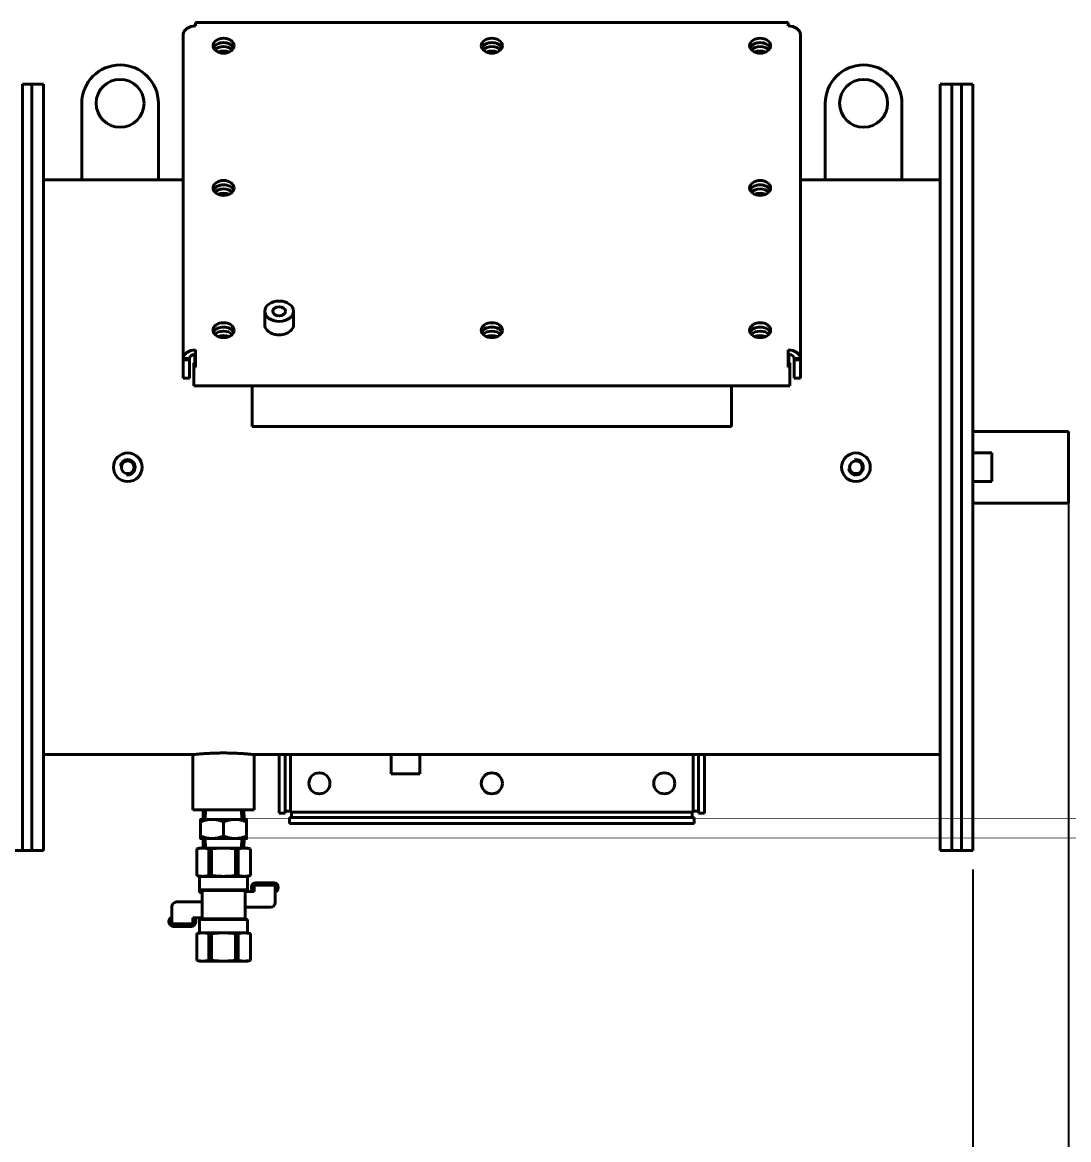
# Model space of a CAD drawing. Header units: millimetres. Extents: x 0 to 4756, y 0 to 3364.
# Drawn here: x 1599 to 2145, y 618 to 1201 of the extents above; entities that cross this region are included whole.
import ezdxf

# ---------------------------------------------------------------- set-up
doc = ezdxf.new("R2010")
doc.units = ezdxf.units.MM
doc.header["$LTSCALE"] = 4
for name, color, linetype, lineweight in [('가시적인 것(ISO)', 3, 'Continuous', 40), ('가시적인 좁은 것(ISO)', 3, 'Continuous', 35), ('치수(ISO)', 2, 'Continuous', 25)]:
    doc.layers.add(name, color=color, linetype=linetype, lineweight=lineweight)
doc.styles.add('치수 텍스트_PSTEK_POSCO', font='isocp.shx')
doc.dimstyles.new('치수_PSTEK_POSCO', dxfattribs={"dimscale": 4, "dimtxt": 5, "dimasz": 2.5, "dimexe": 2, "dimexo": 2.5, "dimgap": 1, "dimtad": 1, "dimrnd": 1e-08, "dimdsep": 46, "dimtxsty": '치수 텍스트_PSTEK_POSCO', "dimcen": 0.09, "dimdle": 10, "dimclrd": 7, "dimclre": 7, "dimclrt": 2, "dimadec": 1, "dimazin": 2, "dimtfac": 1, "dimtmove": 0, "dimatfit": 3, "dimfxl": 0, "dimtolj": 1, "dimlwd": -1, "dimlwe": -1, "dimarcsym": 0})

# ---------------------------------------------------------------- blocks, each defined once
blk = doc.blocks.new('*D24')
at = {"layer": 'Defpoints', "color": 0}
for p in [(2145.27, 987.57), (768.27, 528.82), (2145.27, 290.29)]:
    blk.add_point(p, dxfattribs=at)
at = {"layer": '치수(ISO)', "color": 7}
for p, q in [((2145.27, 977.57), (2145.27, 282.29)), ((768.27, 518.82), (768.27, 282.29)), ((778.27, 290.29), (2135.27, 290.29))]:
    blk.add_line(p, q, dxfattribs=at)
for points in [[(778.27, 291.95), (778.27, 288.62), (768.27, 290.29)], [(2135.27, 291.95), (2135.27, 288.62), (2145.27, 290.29)]]:
    blk.add_solid(points, dxfattribs=at)
at = {"layer": '치수(ISO)', "color": 2, "insert": (1433.77, 304.29), "char_height": 20, "attachment_point": 4, "style": '치수 텍스트_PSTEK_POSCO'}
blk.add_mtext('\\A1;1377', dxfattribs=at)
blk = doc.blocks.new('*D25')
at = {"layer": 'Defpoints', "color": 0}
for p in [(2095.27, 768.82), (768.27, 528.82), (2095.27, 353.02)]:
    blk.add_point(p, dxfattribs=at)
at = {"layer": '치수(ISO)', "color": 7}
for p, q in [((2095.27, 758.82), (2095.27, 345.02)), ((768.27, 518.82), (768.27, 345.02)), ((778.27, 353.02), (2085.27, 353.02))]:
    blk.add_line(p, q, dxfattribs=at)
for points in [[(778.27, 354.69), (778.27, 351.36), (768.27, 353.02)], [(2085.27, 354.69), (2085.27, 351.36), (2095.27, 353.02)]]:
    blk.add_solid(points, dxfattribs=at)
at = {"layer": '치수(ISO)', "color": 2, "insert": (1408.77, 367.03), "char_height": 20, "attachment_point": 4, "style": '치수 텍스트_PSTEK_POSCO'}
blk.add_mtext('\\A1;1327', dxfattribs=at)

msp = doc.modelspace()

# ---------------------------------------------------------------- linework, layer by layer
at = {"layer": '가시적인 것(ISO)'}
for p, q in [((1689.6692, 1199.1962), (1688.7319, 1199.1962)), ((1688.7319, 1199.1474), (1688.7319, 1199.1962)), ((1998.8692, 1201.0707), (1689.6692, 1201.0707)), ((1689.6692, 1201.0707), (1689.6692, 1199.1962)), ((1998.8692, 1199.1962), (1998.8692, 1201.0707)), ((1999.8065, 1199.1962), (1998.8692, 1199.1962)), ((1999.8065, 1199.1474), (1999.8065, 1199.1962)), ((1683.3382, 1195.3335), (1683.2692, 1195.3335)), ((1683.2692, 1195.3335), (1683.2692, 1194.6707)), ((1683.2692, 1025.5308), (1683.2692, 1194.6707)), ((2005.2002, 1195.3335), (2005.2692, 1195.3335)), ((2005.2692, 1194.6707), (2005.2692, 1195.3335)), ((2005.2692, 1194.6707), (2005.2692, 1025.5308)), ((1599.2692, 768.8208), (1599.2692, 1168.8208)), ((1599.2692, 1168.8208), (1599.2692, 768.8208)), ((1604.2692, 1168.8208), (1599.2692, 1168.8208)), ((1604.2692, 768.8208), (1604.2692, 1168.8208)), ((1604.2692, 1168.8208), (1610.2692, 1168.8208)), ((1604.2692, 768.8208), (1604.2692, 1168.8208)), ((1610.2692, 768.8208), (1610.2692, 1168.8208)), ((2078.2692, 1168.8208), (2078.2692, 768.8208)), ((2084.2692, 1168.8208), (2078.2692, 1168.8208)), ((2084.2692, 1168.8208), (2084.2692, 768.8208)), ((2084.2692, 1168.8208), (2084.2692, 768.8208)), ((2089.2692, 1168.8208), (2084.2692, 1168.8208)), ((2089.2692, 768.8208), (2089.2692, 1168.8208)), ((2089.2692, 1168.8208), (2089.2692, 768.8208)), ((2095.2692, 1168.8208), (2089.2692, 1168.8208)), ((2095.2692, 1168.8208), (2095.2692, 768.8208)), ((1630.2692, 1118.8208), (1630.2692, 1158.8208)), ((1670.2692, 1158.8208), (1670.2692, 1118.8208)), ((2018.2692, 1158.8208), (2018.2692, 1118.8208)), ((2058.2692, 1118.8208), (2058.2692, 1158.8208)), ((1610.2692, 1118.8208), (1630.2692, 1118.8208)), ((1670.2692, 1118.8208), (1630.2692, 1118.8208)), ((1670.2692, 1118.8208), (1683.2692, 1118.8208)), ((2005.2692, 1118.8208), (2018.2692, 1118.8208)), ((2018.2692, 1118.8208), (2058.2692, 1118.8208)), ((2058.2692, 1118.8208), (2078.2692, 1118.8208)), ((1725.7692, 1043.2085), (1725.7692, 1050.2795)), ((1740.7692, 1043.2085), (1740.7692, 1050.2795)), ((1689.2692, 1027.7935), (1689.2692, 1027.5107)), ((1689.2692, 1027.5107), (1689.6692, 1027.5107)), ((1689.2692, 1025.3894), (1689.2692, 1027.5107)), ((1689.6692, 1030.0563), (1689.6692, 1021.0053)), ((1998.8692, 1021.0053), (1998.8692, 1030.0563)), ((1998.8692, 1027.5107), (1999.2692, 1027.5107)), ((1999.2692, 1027.5107), (1999.2692, 1027.7935)), ((1999.2692, 1025.3894), (1999.2692, 1027.5107)), ((1686.4692, 1025.5308), (1683.2692, 1025.5308)), ((1683.2692, 1025.5308), (1683.2692, 1024.868)), ((1686.4692, 1024.868), (1683.2692, 1024.868)), ((1683.2692, 1024.868), (1683.2692, 1015.2514)), ((1686.4692, 1025.5308), (1686.4692, 1024.868)), ((1686.4692, 1024.868), (1686.4692, 1015.2514)), ((1689.6692, 1023.268), (1688.7319, 1023.268)), ((1688.7319, 1023.268), (1688.7319, 1021.0053)), ((1688.7319, 1011.3886), (1688.7319, 1021.0053)), ((1688.7319, 1021.0053), (1689.6692, 1021.0053)), ((1689.2692, 1025.3894), (1689.2692, 1023.268)), ((1689.2692, 1025.3894), (1689.6692, 1025.3894)), ((1689.2692, 1025.3894), (1689.6692, 1025.3894)), ((1998.8692, 1025.3894), (1999.2692, 1025.3894)), ((1998.8692, 1025.3894), (1999.2692, 1025.3894)), ((1998.8692, 1023.268), (1999.8065, 1023.268)), ((1998.8692, 1021.0053), (1999.8065, 1021.0053)), ((1999.2692, 1025.3894), (1999.2692, 1023.268)), ((1999.8065, 1023.268), (1999.8065, 1021.0053)), ((1999.8065, 1021.0053), (1999.8065, 1011.3886)), ((2002.0692, 1025.5308), (2002.0692, 1024.868)), ((2002.0692, 1025.5308), (2005.2692, 1025.5308)), ((2002.0692, 1024.868), (2002.0692, 1015.2514)), ((2002.0692, 1024.868), (2005.2692, 1024.868)), ((2005.2692, 1024.868), (2005.2692, 1025.5308)), ((2005.2692, 1015.2514), (2005.2692, 1024.868)), ((1686.4692, 1015.2514), (1683.2692, 1015.2514)), ((2002.0692, 1015.2514), (2005.2692, 1015.2514)), ((1999.8065, 1011.3886), (1688.7319, 1011.3886)), ((1719.2692, 1011.3886), (1719.2692, 990.034)), ((1969.2692, 1011.3886), (1969.2692, 990.034)), ((1969.2692, 990.034), (1719.2692, 990.034)), ((2095.2692, 987.5708), (2145.2692, 987.5708)), ((2145.2692, 950.0708), (2145.2692, 987.5708)), ((2095.2692, 976.3208), (2105.2692, 976.3208)), ((2105.2692, 961.3208), (2105.2692, 976.3208)), ((2095.2692, 961.3208), (2105.2692, 961.3208)), ((2095.2692, 950.0708), (2145.2692, 950.0708)), ((1610.2692, 818.8208), (1688.2692, 818.8208)), ((1688.2692, 818.8208), (1688.2692, 790.0208)), ((1720.2692, 818.8208), (1720.2692, 790.0208)), ((1720.2692, 818.8208), (1769.2692, 818.8208)), ((1733.2692, 818.8208), (1733.2692, 788.2836)), ((1736.4692, 818.8208), (1736.4692, 788.2836)), ((1739.2692, 818.8208), (1739.2692, 788.8208)), ((1769.2692, 818.8208), (1919.2692, 818.8208)), ((1791.7692, 818.8208), (1791.7692, 808.8208)), ((1806.7692, 818.8208), (1806.7692, 808.8208)), ((1919.2692, 818.8208), (2078.2692, 818.8208)), ((1949.2692, 788.8208), (1949.2692, 818.8208)), ((1952.0692, 788.2836), (1952.0692, 818.8208)), ((1955.2692, 788.2836), (1955.2692, 818.8208)), ((1791.7692, 808.8208), (1806.7692, 808.8208)), ((1688.2692, 790.0208), (1720.2692, 790.0208)), ((1693.7043, 790.0208), (1693.5482, 785.0208)), ((1714.8341, 790.0208), (1714.9902, 785.0208)), ((1736.4692, 788.2836), (1733.2692, 788.2836)), ((1739.2692, 789.2208), (1736.4692, 789.2208)), ((1739.2692, 788.8208), (1949.2692, 788.8208)), ((1739.6692, 788.8208), (1739.6692, 786.0208)), ((1948.8692, 788.8208), (1948.8692, 786.0208)), ((1949.2692, 789.2208), (1952.0692, 789.2208)), ((1952.0692, 788.2836), (1955.2692, 788.2836)), ((1698.2692, 785.0208), (1692.2692, 785.0208)), ((1692.2692, 776.3207), (1692.2692, 783.7209)), ((1710.2692, 785.0208), (1698.2692, 785.0208)), ((1704.2692, 776.3207), (1704.2692, 783.7209)), ((1716.2692, 785.0208), (1710.2692, 785.0208)), ((1716.2692, 776.3207), (1716.2692, 783.7209)), ((1738.7319, 786.0208), (1949.8065, 786.0208)), ((1738.7319, 786.0208), (1738.7319, 782.8208)), ((1738.7319, 782.8208), (1949.8065, 782.8208)), ((1949.8065, 786.0208), (1949.8065, 782.8208)), ((1691.7692, 770.0208), (1690.2692, 769.6189)), ((1693.4439, 770.0208), (1691.7692, 770.0208)), ((1698.2692, 775.0208), (1692.2692, 775.0208)), ((1704.2692, 770.0208), (1693.4439, 770.0208)), ((1693.7043, 770.0208), (1693.5482, 775.0208)), ((1710.2692, 775.0208), (1698.2692, 775.0208)), ((1715.0945, 770.0208), (1704.2692, 770.0208)), ((1716.2692, 775.0208), (1710.2692, 775.0208)), ((1714.8341, 770.0208), (1714.9902, 775.0208)), ((1716.7692, 770.0208), (1715.0945, 770.0208)), ((1716.7692, 770.0208), (1718.2692, 769.6189)), ((1593.2692, 768.8208), (1599.2692, 768.8208)), ((1604.2692, 768.8208), (1599.2692, 768.8208)), ((1604.2692, 768.8208), (1610.2692, 768.8208)), ((1690.2915, 769.6189), (1690.2692, 769.6189)), ((1690.2692, 769.6189), (1690.2692, 755.6727)), ((1690.2915, 769.6189), (1690.2915, 755.6727)), ((1696.5963, 755.6727), (1696.5963, 769.6189)), ((1697.9644, 769.6189), (1696.5963, 769.6189)), ((1697.9644, 769.6189), (1697.9644, 755.6727)), ((1710.574, 755.6727), (1710.574, 769.6189)), ((1711.9421, 769.6189), (1710.574, 769.6189)), ((1711.9421, 769.6189), (1711.9421, 755.6727)), ((1718.2469, 755.6727), (1718.2469, 769.6189)), ((1718.2692, 769.6189), (1718.2469, 769.6189)), ((1718.2692, 769.6189), (1718.2692, 755.6727)), ((2084.2692, 768.8208), (2078.2692, 768.8208)), ((2089.2692, 768.8208), (2084.2692, 768.8208)), ((2095.2692, 768.8208), (2089.2692, 768.8208)), ((1690.2915, 755.6727), (1690.2692, 755.6727)), ((1691.7692, 755.2708), (1690.2692, 755.6727)), ((1693.4439, 755.2708), (1691.7692, 755.2708)), ((1691.7692, 755.2708), (1691.7692, 753.2708)), ((1691.7692, 748.2308), (1691.7692, 753.2708)), ((1704.2692, 755.2708), (1693.4439, 755.2708)), ((1697.9644, 755.6727), (1696.5963, 755.6727)), ((1715.0945, 755.2708), (1704.2692, 755.2708)), ((1711.9421, 755.6727), (1710.574, 755.6727)), ((1716.7692, 755.2708), (1715.0945, 755.2708)), ((1716.7692, 755.2708), (1718.2692, 755.6727)), ((1716.7692, 755.2708), (1716.7692, 748.2308)), ((1718.2692, 755.6727), (1718.2469, 755.6727)), ((1693.0192, 747.8958), (1691.7692, 748.2308)), ((1716.7692, 748.2308), (1691.7692, 748.2308)), ((1691.7692, 746.8958), (1691.7692, 748.2308)), ((1693.0192, 746.8958), (1691.7692, 746.8958)), ((1715.5192, 747.8958), (1693.0192, 747.8958)), ((1693.0192, 746.8958), (1693.0192, 747.8958)), ((1693.0192, 746.8958), (1693.0192, 733.1458)), ((1715.5192, 747.8958), (1716.7692, 748.2308)), ((1715.5192, 747.8958), (1715.5192, 733.1458)), ((1720.2692, 747.3958), (1715.5192, 747.3958)), ((1720.0192, 750.6458), (1719.5014, 751.1636)), ((1719.5014, 747.6281), (1720.0192, 748.1458)), ((1720.2692, 750.6458), (1720.2692, 747.3958)), ((1720.2692, 750.6458), (1731.2692, 750.6458)), ((1721.2692, 751.8958), (1730.2692, 751.8958)), ((1731.2692, 750.6458), (1731.2692, 747.3958)), ((1731.2692, 741.6458), (1731.2692, 747.3958)), ((1731.5192, 750.6458), (1732.037, 751.1636)), ((1732.037, 747.6281), (1731.5192, 748.1458)), ((1679.7692, 741.8958), (1693.0192, 741.8958)), ((1677.2692, 733.6458), (1677.2692, 739.3958)), ((1728.7692, 739.1458), (1715.5192, 739.1458)), ((1677.0192, 732.8958), (1676.5014, 733.4136)), ((1676.5014, 729.8781), (1677.0192, 730.3958)), ((1677.2692, 733.6458), (1677.2692, 730.3958)), ((1688.2692, 730.3958), (1677.2692, 730.3958)), ((1678.2692, 729.1458), (1687.2692, 729.1458)), ((1688.2692, 733.6458), (1688.2692, 730.3958)), ((1693.0192, 733.6458), (1688.2692, 733.6458)), ((1688.5192, 732.8958), (1689.037, 733.4136)), ((1689.037, 729.8781), (1688.5192, 730.3958)), ((1693.0192, 733.1458), (1691.7692, 732.8109)), ((1716.7692, 732.8109), (1691.7692, 732.8109)), ((1691.7692, 732.8109), (1691.7692, 725.7708)), ((1715.5192, 733.1458), (1693.0192, 733.1458)), ((1715.5192, 733.1458), (1716.7692, 732.8109)), ((1716.7692, 732.8109), (1716.7692, 725.7708)), ((1691.7692, 725.7708), (1690.2692, 725.3689)), ((1690.2915, 725.3689), (1690.2692, 725.3689)), ((1690.2692, 725.3689), (1690.2692, 711.4227)), ((1690.2915, 711.4227), (1690.2915, 725.3689)), ((1693.4439, 725.7708), (1691.7692, 725.7708)), ((1704.2692, 725.7708), (1693.4439, 725.7708)), ((1697.9644, 725.3689), (1696.5963, 725.3689)), ((1696.5963, 725.3689), (1696.5963, 711.4227)), ((1697.9644, 711.4227), (1697.9644, 725.3689)), ((1715.0945, 725.7708), (1704.2692, 725.7708)), ((1711.9421, 725.3689), (1710.574, 725.3689)), ((1710.574, 725.3689), (1710.574, 711.4227)), ((1711.9421, 711.4227), (1711.9421, 725.3689)), ((1716.7692, 725.7708), (1715.0945, 725.7708)), ((1716.7692, 725.7708), (1718.2692, 725.3689)), ((1718.2469, 725.3689), (1718.2469, 711.4227)), ((1718.2692, 725.3689), (1718.2469, 725.3689)), ((1718.2692, 725.3689), (1718.2692, 711.4227)), ((1690.2915, 711.4227), (1690.2692, 711.4227)), ((1691.7692, 711.0208), (1690.2692, 711.4227)), ((1693.4439, 711.0208), (1691.7692, 711.0208)), ((1704.2692, 711.0208), (1693.4439, 711.0208)), ((1697.9644, 711.4227), (1696.5963, 711.4227)), ((1715.0945, 711.0208), (1704.2692, 711.0208)), ((1711.9421, 711.4227), (1710.574, 711.4227)), ((1716.7692, 711.0208), (1715.0945, 711.0208)), ((1716.7692, 711.0208), (1718.2692, 711.4227)), ((1718.2692, 711.4227), (1718.2469, 711.4227))]:
    msp.add_line(p, q, dxfattribs=at)
for centre, radius in [((1650.2692, 1158.8208), 12.5), ((2038.2692, 1158.8208), 12.5), ((1654.2692, 968.8208), 7.5), ((2034.2692, 968.8208), 7.5), ((1654.2692, 968.8208), 3.3235), ((2034.2692, 968.8208), 3.3235), ((1754.2692, 803.8208), 5.5), ((1844.2692, 803.8208), 5.5), ((1934.2692, 803.8208), 5.5)]:
    msp.add_circle(centre, radius, dxfattribs=at)
for centre, radius, start, end in [((1650.2692, 1158.8208), 20, 0, 180), ((2038.2692, 1158.8208), 20, 0, 180), ((1679.7692, 739.3958), 2.5, 90, 180), ((1728.7692, 741.6458), 2.5, 270, 0)]:
    msp.add_arc(centre, radius, start, end, dxfattribs=at)
for centre, major_axis, start_param, end_param in [((1689.6692, 1194.6707), (-6.4, 0), 4.71238898, 6.28318531), ((1998.8692, 1194.6707), (6.4, 0), 0, 1.57079633), ((1704.2692, 1186.6097), (-5.5, 0), 3.43676954, 5.98800842), ((1704.2692, 1186.6097), (5.5, 0), 0.29517689, 2.84641577), ((1844.2692, 1186.6097), (-5.5, 0), 3.43676954, 5.98800842), ((1844.2692, 1186.6097), (5.5, 0), 0.29517689, 2.84641577), ((1984.2692, 1186.6097), (-5.5, 0), 3.43676954, 5.98800842), ((1984.2692, 1186.6097), (5.5, 0), 0.29517689, 2.84641577), ((1704.2692, 1184.4884), (5.5, 0), 0.59878148, 2.54281118), ((1704.2692, 1184.4884), (-5.5, 0), 3.74037413, 5.68440383), ((1704.2692, 1182.2256), (-5.5, 0), 4.16626769, 5.25851027), ((1844.2692, 1184.4884), (5.5, 0), 0.59878148, 2.54281118), ((1844.2692, 1184.4884), (-5.5, 0), 3.74037413, 5.68440383), ((1844.2692, 1182.2256), (-5.5, 0), 4.16626769, 5.25851027), ((1984.2692, 1184.4884), (5.5, 0), 0.59878148, 2.54281118), ((1984.2692, 1184.4884), (-5.5, 0), 3.74037413, 5.68440383), ((1984.2692, 1182.2256), (-5.5, 0), 4.16626769, 5.25851027), ((1704.2692, 1112.3635), (-5.5, 0), 3.43676954, 5.98800842), ((1704.2692, 1112.3635), (5.5, 0), 0.29517689, 2.84641577), ((1704.2692, 1110.2422), (5.5, 0), 0.59878148, 2.54281118), ((1704.2692, 1110.2422), (-5.5, 0), 3.74037413, 5.68440383), ((1984.2692, 1112.3635), (-5.5, 0), 3.43676954, 5.98800842), ((1984.2692, 1112.3635), (5.5, 0), 0.29517689, 2.84641577), ((1984.2692, 1110.2422), (5.5, 0), 0.59878148, 2.54281118), ((1984.2692, 1110.2422), (-5.5, 0), 3.74037413, 5.68440383), ((1704.2692, 1107.9794), (-5.5, 0), 4.16626769, 5.25851027), ((1984.2692, 1107.9794), (-5.5, 0), 4.16626769, 5.25851027), ((1704.2692, 1038.1173), (-5.5, 0), 3.43676954, 5.98800842), ((1704.2692, 1038.1173), (5.5, 0), 0.29517689, 2.84641577), ((1704.2692, 1035.996), (5.5, 0), 0.59878148, 2.54281118), ((1704.2692, 1035.996), (-5.5, 0), 3.74037413, 5.68440383), ((1733.2692, 1043.2085), (7.5, 0), 3.14159265, 6.28318531), ((1844.2692, 1038.1173), (-5.5, 0), 3.43676954, 5.98800842), ((1844.2692, 1038.1173), (5.5, 0), 0.29517689, 2.84641577), ((1844.2692, 1035.996), (5.5, 0), 0.59878148, 2.54281118), ((1844.2692, 1035.996), (-5.5, 0), 3.74037413, 5.68440383), ((1984.2692, 1038.1173), (-5.5, 0), 3.43676954, 5.98800842), ((1984.2692, 1038.1173), (5.5, 0), 0.29517689, 2.84641577), ((1984.2692, 1035.996), (5.5, 0), 0.59878148, 2.54281118), ((1984.2692, 1035.996), (-5.5, 0), 3.74037413, 5.68440383), ((1704.2692, 1033.7332), (-5.5, 0), 4.16626769, 5.25851027), ((1844.2692, 1033.7332), (-5.5, 0), 4.16626769, 5.25851027), ((1984.2692, 1033.7332), (-5.5, 0), 4.16626769, 5.25851027), ((1689.6692, 1025.5308), (-6.4, 0), 4.71238898, 6.28318531), ((1689.6692, 1025.5308), (-3.2, 0), 4.83771681, 6.28318531), ((1998.8692, 1025.5308), (6.4, 0), 0, 1.57079633), ((1998.8692, 1025.5308), (3.2, 0), 0, 1.4454685)]:
    msp.add_ellipse(centre, major_axis=major_axis, ratio=0.70710678, start_param=start_param, end_param=end_param, dxfattribs=at)
for centre, major_axis in [((1704.2692, 1188.8724), (5.5, 0)), ((1844.2692, 1188.8724), (5.5, 0)), ((1984.2692, 1188.8724), (5.5, 0)), ((1704.2692, 1114.6262), (5.5, 0)), ((1984.2692, 1114.6262), (5.5, 0)), ((1733.2692, 1050.2795), (7.5, 0)), ((1733.2692, 1050.2795), (3.3235, 0)), ((1704.2692, 1040.38), (5.5, 0)), ((1844.2692, 1040.38), (5.5, 0)), ((1984.2692, 1040.38), (5.5, 0))]:
    msp.add_ellipse(centre, major_axis=major_axis, ratio=0.70710678, dxfattribs=at)
for points, knots in [([(1688.2692, 818.8208), (1688.3077, 818.825), (1688.3655, 818.8312), (1688.7708, 818.8736), (1689.0797, 818.9057), (1689.8963, 818.9862), (1690.4047, 819.0347), (1691.5794, 819.1389), (1692.2456, 819.1944), (1693.6653, 819.3018), (1694.4674, 819.3574), (1696.2141, 819.4618), (1697.1587, 819.5104), (1699.1295, 819.5913), (1700.1573, 819.6235), (1702.2245, 819.6662), (1703.2639, 819.6766), (1705.2745, 819.6766), (1706.3139, 819.6662), (1708.3811, 819.6235), (1709.4089, 819.5913), (1711.3797, 819.5104), (1712.3243, 819.4618), (1714.071, 819.3574), (1714.873, 819.3018), (1716.2928, 819.1944), (1716.959, 819.1389), (1718.1337, 819.0347), (1718.6421, 818.9862), (1719.4587, 818.9057), (1719.7676, 818.8736), (1720.1729, 818.8312), (1720.2307, 818.825), (1720.2692, 818.8208)], [2.41276578, 2.41276578, 2.41276578, 2.41276578, 2.71436083, 2.71436083, 3.01595589, 3.01595589, 3.31755095, 3.31755095, 3.619146, 3.619146, 3.92074239, 3.92074239, 4.22233878, 4.22233878, 4.52393517, 4.52393517, 4.82553155, 4.82553155, 5.12712794, 5.12712794, 5.42872433, 5.42872433, 5.73032071, 5.73032071, 6.0319171, 6.0319171, 6.33351216, 6.33351216, 6.63510722, 6.63510722, 6.93670227, 6.93670227, 7.23829733, 7.23829733, 7.23829733, 7.23829733]), ([(1719.5014, 751.1636), (1719.3815, 751.0434), (1719.2777, 750.9144), (1719.0556, 750.5841), (1718.9447, 750.3495), (1718.8015, 749.8685), (1718.7692, 749.6222), (1718.7692, 749.3958)], [-0.216122662, -0.216122662, -0.216122662, -0.216122662, -0.166322037, -0.166322037, -0.083161019, -0.083161019, 0, 0, 0, 0]), ([(1719.5014, 747.6281), (1719.3815, 747.7483), (1719.2777, 747.8772), (1719.0556, 748.2075), (1718.9447, 748.4422), (1718.8015, 748.9231), (1718.7692, 749.1695), (1718.7692, 749.3958)], [0.731607864, 0.731607864, 0.731607864, 0.731607864, 0.781408488, 0.781408488, 0.864569507, 0.864569507, 0.947730525, 0.947730525, 0.947730525, 0.947730525]), ([(1719.5014, 751.1636), (1719.6216, 751.2835), (1719.7506, 751.3873), (1720.0809, 751.6094), (1720.3155, 751.7204), (1720.7965, 751.8635), (1721.0429, 751.8958), (1721.2692, 751.8958)], [0.731607864, 0.731607864, 0.731607864, 0.731607864, 0.781408488, 0.781408488, 0.864569507, 0.864569507, 0.947730525, 0.947730525, 0.947730525, 0.947730525]), ([(1732.037, 751.1636), (1731.9167, 751.2835), (1731.7878, 751.3873), (1731.4575, 751.6094), (1731.2228, 751.7204), (1730.7419, 751.8635), (1730.4955, 751.8958), (1730.2692, 751.8958)], [0.731607864, 0.731607864, 0.731607864, 0.731607864, 0.781408488, 0.781408488, 0.864569507, 0.864569507, 0.947730525, 0.947730525, 0.947730525, 0.947730525]), ([(1732.037, 747.6281), (1731.9167, 747.5081), (1731.7878, 747.4043), (1731.5409, 747.2383), (1731.4076, 747.1654), (1731.2691, 747.1048)], [-0.2161226619, -0.2161226619, -0.2161226619, -0.2161226619, -0.166322037, -0.166322037, -0.1167113005, -0.1167113005, -0.1167113005, -0.1167113005]), ([(1732.037, 751.1636), (1732.1569, 751.0434), (1732.2607, 750.9144), (1732.4828, 750.5841), (1732.5937, 750.3495), (1732.7369, 749.8685), (1732.7692, 749.6222), (1732.7692, 749.3958)], [-0.216122662, -0.216122662, -0.216122662, -0.216122662, -0.166322037, -0.166322037, -0.083161019, -0.083161019, 0, 0, 0, 0]), ([(1732.037, 747.6281), (1732.1569, 747.7483), (1732.2607, 747.8772), (1732.4828, 748.2075), (1732.5937, 748.4422), (1732.7369, 748.9231), (1732.7692, 749.1695), (1732.7692, 749.3958)], [0.731607864, 0.731607864, 0.731607864, 0.731607864, 0.781408488, 0.781408488, 0.864569507, 0.864569507, 0.947730525, 0.947730525, 0.947730525, 0.947730525]), ([(1676.5014, 733.4136), (1676.3815, 733.2934), (1676.2777, 733.1644), (1676.0556, 732.8341), (1675.9447, 732.5995), (1675.8015, 732.1185), (1675.7692, 731.8722), (1675.7692, 731.6458)], [0.731607864, 0.731607864, 0.731607864, 0.731607864, 0.781408488, 0.781408488, 0.864569507, 0.864569507, 0.947730525, 0.947730525, 0.947730525, 0.947730525]), ([(1676.5014, 729.8781), (1676.3815, 729.9983), (1676.2777, 730.1272), (1676.0556, 730.4575), (1675.9447, 730.6922), (1675.8015, 731.1731), (1675.7692, 731.4195), (1675.7692, 731.6458)], [-0.216122662, -0.216122662, -0.216122662, -0.216122662, -0.166322037, -0.166322037, -0.083161019, -0.083161019, 0, 0, 0, 0]), ([(1676.5014, 733.4136), (1676.6216, 733.5335), (1676.7506, 733.6373), (1676.9975, 733.8033), (1677.1308, 733.8763), (1677.2693, 733.9368)], [-0.2161226619, -0.2161226619, -0.2161226619, -0.2161226619, -0.166322037, -0.166322037, -0.1167113005, -0.1167113005, -0.1167113005, -0.1167113005]), ([(1676.5014, 729.8781), (1676.6216, 729.7581), (1676.7506, 729.6543), (1677.0809, 729.4323), (1677.3155, 729.3213), (1677.7965, 729.1781), (1678.0429, 729.1458), (1678.2692, 729.1458)], [0.731607864, 0.731607864, 0.731607864, 0.731607864, 0.781408488, 0.781408488, 0.864569507, 0.864569507, 0.947730525, 0.947730525, 0.947730525, 0.947730525]), ([(1689.037, 729.8781), (1688.9167, 729.7581), (1688.7878, 729.6543), (1688.4575, 729.4323), (1688.2228, 729.3213), (1687.7419, 729.1781), (1687.4955, 729.1458), (1687.2692, 729.1458)], [0.731607864, 0.731607864, 0.731607864, 0.731607864, 0.781408488, 0.781408488, 0.864569507, 0.864569507, 0.947730525, 0.947730525, 0.947730525, 0.947730525]), ([(1689.037, 733.4136), (1689.1569, 733.2934), (1689.2607, 733.1644), (1689.4828, 732.8341), (1689.5937, 732.5995), (1689.7369, 732.1185), (1689.7692, 731.8722), (1689.7692, 731.6458)], [0.731607864, 0.731607864, 0.731607864, 0.731607864, 0.781408488, 0.781408488, 0.864569507, 0.864569507, 0.947730525, 0.947730525, 0.947730525, 0.947730525]), ([(1689.037, 729.8781), (1689.1569, 729.9983), (1689.2607, 730.1272), (1689.4828, 730.4575), (1689.5937, 730.6922), (1689.7369, 731.1731), (1689.7692, 731.4195), (1689.7692, 731.6458)], [-0.216122662, -0.216122662, -0.216122662, -0.216122662, -0.166322037, -0.166322037, -0.083161019, -0.083161019, 0, 0, 0, 0])]:
    msp.add_open_spline(points, degree=3, knots=knots, dxfattribs=at)
for points, weights in [([(1692.2692, 785.0208), (1692.2692, 785.0208), (1692.2692, 783.7209)], [1, 1.04314139574, 1.01001874936]), ([(1692.2692, 783.7209), (1695.4846, 785.0208), (1698.2692, 785.0208)], [1.01001874936, 1.04314139574, 1]), ([(1698.2692, 785.0208), (1701.0538, 785.0208), (1704.2692, 783.7209)], [1, 1.04314139574, 1.01001874936]), ([(1704.2692, 783.7209), (1707.4846, 785.0208), (1710.2692, 785.0208)], [1.01001874936, 1.04314139574, 1]), ([(1710.2692, 785.0208), (1713.0538, 785.0208), (1716.2692, 783.7209)], [1, 1.04314139574, 1.01001874936]), ([(1716.2692, 783.7209), (1716.2692, 785.0208), (1716.2692, 785.0208)], [1.01001874936, 1.04314139574, 1]), ([(1692.2692, 776.3207), (1692.2692, 775.0208), (1692.2692, 775.0208)], [1.01001874936, 1.04314139574, 1]), ([(1698.2692, 775.0208), (1695.4846, 775.0208), (1692.2692, 776.3207)], [1, 1.04314139574, 1.01001874936]), ([(1704.2692, 776.3207), (1701.0538, 775.0208), (1698.2692, 775.0208)], [1.01001874936, 1.04314139574, 1]), ([(1710.2692, 775.0208), (1707.4846, 775.0208), (1704.2692, 776.3207)], [1, 1.04314139574, 1.01001874936]), ([(1716.2692, 776.3207), (1713.0538, 775.0208), (1710.2692, 775.0208)], [1.01001874936, 1.04314139574, 1]), ([(1716.2692, 775.0208), (1716.2692, 775.0208), (1716.2692, 776.3207)], [1, 1.04314139574, 1.01001874936]), ([(1693.4439, 770.0208), (1691.9569, 770.0208), (1690.2915, 769.6189)], [3.35119200881, 3.35119200881, 3.1615018951]), ([(1696.5963, 769.6189), (1694.9308, 770.0208), (1693.4439, 770.0208)], [3.1615018951, 3.35119200881, 3.35119200881]), ([(1704.2692, 770.0208), (1701.2953, 770.0208), (1697.9644, 769.6189)], [3.35119200881, 3.35119200881, 3.1615018951]), ([(1710.574, 769.6189), (1707.2431, 770.0208), (1704.2692, 770.0208)], [3.1615018951, 3.35119200881, 3.35119200881]), ([(1715.0945, 770.0208), (1713.6075, 770.0208), (1711.9421, 769.6189)], [3.35119200881, 3.35119200881, 3.1615018951]), ([(1718.2469, 769.6189), (1716.5815, 770.0208), (1715.0945, 770.0208)], [3.1615018951, 3.35119200881, 3.35119200881]), ([(1690.2915, 755.6727), (1691.9569, 755.2708), (1693.4439, 755.2708)], [3.1615018951, 3.35119200881, 3.35119200881]), ([(1693.4439, 755.2708), (1694.9308, 755.2708), (1696.5963, 755.6727)], [3.35119200881, 3.35119200881, 3.1615018951]), ([(1704.2692, 755.2708), (1701.2953, 755.2708), (1697.9644, 755.6727)], [3.35119200881, 3.35119200881, 3.1615018951]), ([(1710.574, 755.6727), (1707.2431, 755.2708), (1704.2692, 755.2708)], [3.1615018951, 3.35119200881, 3.35119200881]), ([(1711.9421, 755.6727), (1713.6075, 755.2708), (1715.0945, 755.2708)], [3.1615018951, 3.35119200881, 3.35119200881]), ([(1715.0945, 755.2708), (1716.5815, 755.2708), (1718.2469, 755.6727)], [3.35119200881, 3.35119200881, 3.1615018951]), ([(1690.2915, 725.3689), (1691.9569, 725.7708), (1693.4439, 725.7708)], [3.1615018951, 3.35119200881, 3.35119200881]), ([(1693.4439, 725.7708), (1694.9308, 725.7708), (1696.5963, 725.3689)], [3.35119200881, 3.35119200881, 3.1615018951]), ([(1704.2692, 725.7708), (1701.2953, 725.7708), (1697.9644, 725.3689)], [3.35119200881, 3.35119200881, 3.1615018951]), ([(1710.574, 725.3689), (1707.2431, 725.7708), (1704.2692, 725.7708)], [3.1615018951, 3.35119200881, 3.35119200881]), ([(1711.9421, 725.3689), (1713.6075, 725.7708), (1715.0945, 725.7708)], [3.1615018951, 3.35119200881, 3.35119200881]), ([(1715.0945, 725.7708), (1716.5815, 725.7708), (1718.2469, 725.3689)], [3.35119200881, 3.35119200881, 3.1615018951]), ([(1693.4439, 711.0208), (1691.9569, 711.0208), (1690.2915, 711.4227)], [3.35119200881, 3.35119200881, 3.1615018951]), ([(1696.5963, 711.4227), (1694.9308, 711.0208), (1693.4439, 711.0208)], [3.1615018951, 3.35119200881, 3.35119200881]), ([(1704.2692, 711.0208), (1701.2953, 711.0208), (1697.9644, 711.4227)], [3.35119200881, 3.35119200881, 3.1615018951]), ([(1710.574, 711.4227), (1707.2431, 711.0208), (1704.2692, 711.0208)], [3.1615018951, 3.35119200881, 3.35119200881]), ([(1715.0945, 711.0208), (1713.6075, 711.0208), (1711.9421, 711.4227)], [3.35119200881, 3.35119200881, 3.1615018951]), ([(1718.2469, 711.4227), (1716.5815, 711.0208), (1715.0945, 711.0208)], [3.1615018951, 3.35119200881, 3.35119200881])]:
    msp.add_rational_spline(points, weights, degree=2, dxfattribs=at)
for points in [[(1719.5014, 747.6281), (1719.5879, 747.5418), (1719.6789, 747.4638), (1719.7692, 747.3959)], [(1689.037, 733.4136), (1688.9505, 733.4999), (1688.8595, 733.5778), (1688.7691, 733.6457)]]:
    msp.add_open_spline(points, degree=3, dxfattribs=at)
at = {"layer": '가시적인 좁은 것(ISO)'}
for p, q in [((1694.8668, 790.0208), (1694.7107, 785.0208)), ((1713.8276, 785.0208), (1713.6715, 790.0208)), ((1694.7107, 775.0208), (1694.8668, 770.0208)), ((1713.6715, 770.0208), (1713.8276, 775.0208))]:
    msp.add_line(p, q, dxfattribs=at)
for centre, start, end in [((1654.2692, 968.8208), 260, 170), ((2034.2692, 968.8208), 190, 100)]:
    msp.add_arc(centre, 4, start, end, dxfattribs=at)

# ---------------------------------------------------------------- dimensions: what is measured, and where the dimension line sits
at = {"layer": '치수(ISO)', "color": 7}
dim = msp.add_linear_dim(base=(2145.2692, 290.2878), p1=(768.2692, 528.8208), p2=(2145.2692, 987.5708), angle=180, dimstyle='치수_PSTEK_POSCO', override={"dimdec": 2, "dimtp": 0, "dimtm": 0, "dimtdec": 2, "dimtofl": 0, "dimatfit": 1}, dxfattribs=at)
dim.commit()
dim.dimension.update_dxf_attribs({"geometry": '*D24', "text_midpoint": (1456.7692, 290.2878), "dimtype": 160})
dim = msp.add_linear_dim(base=(2095.2692, 353.0231), p1=(768.2692, 528.8208), p2=(2095.2692, 768.8208), dimstyle='치수_PSTEK_POSCO', override={"dimdec": 2, "dimtp": 0, "dimtm": 0, "dimtdec": 2, "dimtofl": 0, "dimatfit": 1}, dxfattribs=at)
dim.commit()
dim.dimension.update_dxf_attribs({"geometry": '*D25', "text_midpoint": (1431.7692, 353.0231), "dimtype": 160})

doc.saveas('drawing.dxf')
